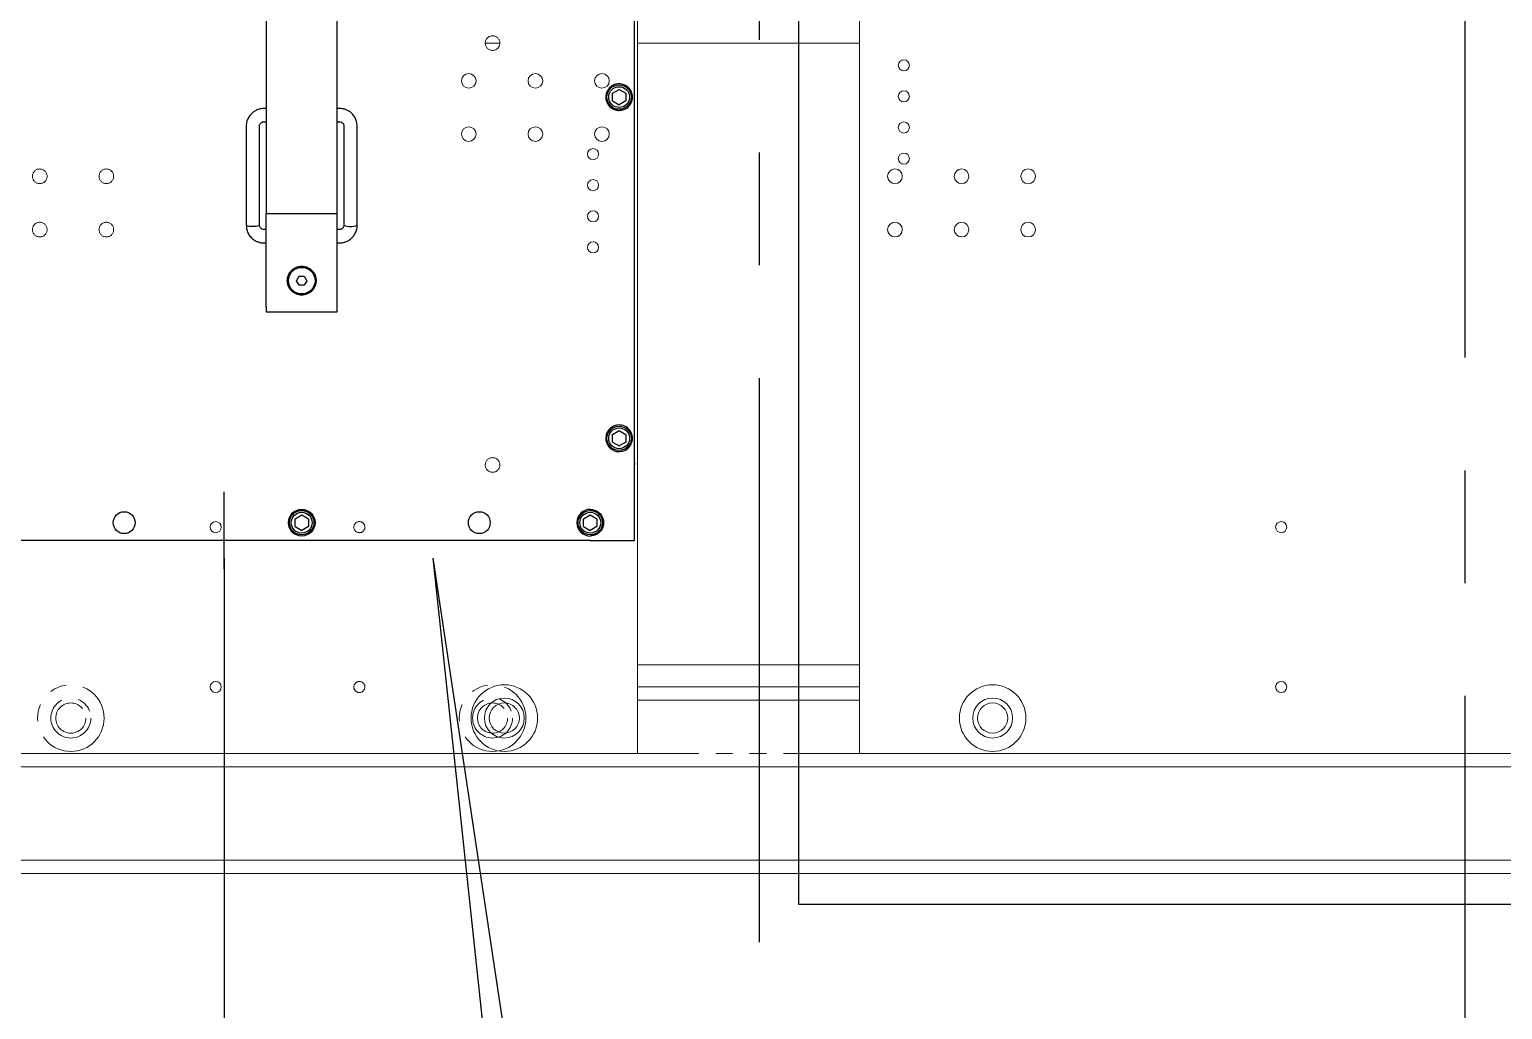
# Model space of a CAD drawing. Extents: x 500 to 100500, y -14500 to 21140.
# Drawn here: x 7422 to 7753.8, y -2721.7 to -2501 of the extents above; entities that cross this region are included whole.
import ezdxf

# ---------------------------------------------------------------- set-up
doc = ezdxf.new("R2010")
doc.units = 0
for name, pattern in [('CENTER', [10.16, 6.35, -1.27, 1.27, -1.27]), ('PHANTOM', [12.7, 6.35, -1.27, 1.27, -1.27, 1.27, -1.27]), ('SLD-Solid', [0])]:
    doc.linetypes.add(name, pattern=pattern)
doc.layers.get('0').update_dxf_attribs({"linetype": 'CONTINUOUS'})
doc.layers.add('Center', color=1, linetype='CENTER')
doc.layers.add('D', color=7, linetype='CONTINUOUS')
doc.layers.add('MODEL', color=7, linetype='SLD-Solid', lineweight=15)

# ---------------------------------------------------------------- blocks, each defined once
blk = doc.blocks.new('KSLIDER')
at = {"color": 60, "linetype": 'PHANTOM', "lineweight": 18, "ltscale": 3}
for p, q in [((-53334.17, -64911.89, 21.36), (-53330.87, -64911.89, 21.36)), ((-53457.52, -65071.89, 21.36), (-52807.52, -65071.89, 21.36))]:
    blk.add_line(p, q, dxfattribs=at)
for centre, radius in [((-53332.52, -64911.89, 21.36), 1.65), ((-53434.52, -64941.89, 21.36), 1.65), ((-53419.52, -64941.89, 21.36), 1.65), ((-53434.52, -64953.89, 21.36), 1.65), ((-53419.52, -64953.89, 21.36), 1.65), ((-53332.52, -65006.89, 21.36), 1.65), ((-53362.52, -65020.89, 21.36), 1.25), ((-53427.52, -65063.89, 21.36), 7.5), ((-53362.52, -65056.89, 21.36), 1.25), ((-53332.52, -65063.89, 21.36), 7.5), ((-53427.52, -65063.89, 21.36), 4.5), ((-53427.52, -65063.89, 21.36), 3.4), ((-53332.52, -65063.89, 21.36), 4.5), ((-53332.52, -65063.89, 21.36), 3.4)]:
    blk.add_circle(centre, radius, dxfattribs=at)
blk = doc.blocks.new('KASDADS')
at = {"layer": 'MODEL', "color": 4}
for p, q in [((-52307.52, -66571.89, 21.36), (-52307.52, -66366.89, 21.36)), ((-52257.52, -66366.89, 21.36), (-52257.52, -66571.89, 21.36)), ((-52307.52, -66411.89, 21.36), (-52257.52, -66411.89, 21.36)), ((-52307.52, -66551.89, 21.36), (-52257.52, -66551.89, 21.36)), ((-52257.52, -66556.89, 21.36), (-52307.52, -66556.89, 21.36)), ((-52307.52, -66559.89, 21.36), (-52257.52, -66559.89, 21.36)), ((-52957.52, -66571.89, 21.36), (-52307.52, -66571.89, 21.36)), ((-52257.52, -66571.89, 21.36), (-51607.52, -66571.89, 21.36)), ((-53552.02, -66574.89, 21.36), (-51013.02, -66574.89, 21.36)), ((-53552.02, -66595.89, 21.36), (-51013.02, -66595.89, 21.36)), ((-53552.02, -66598.89, 21.36), (-51013.02, -66598.89, 21.36))]:
    blk.add_line(p, q, dxfattribs=at)
for centre, radius in [((-52247.52, -66416.89, 21.36), 1.25), ((-52345.52, -66420.39, 21.36), 1.65), ((-52330.52, -66420.39, 21.36), 1.65), ((-52315.52, -66420.39, 21.36), 1.65), ((-52247.52, -66423.89, 21.36), 1.25), ((-52345.52, -66432.39, 21.36), 1.65), ((-52330.52, -66432.39, 21.36), 1.65), ((-52315.52, -66432.39, 21.36), 1.65), ((-52247.52, -66430.89, 21.36), 1.25), ((-52317.52, -66436.89, 21.36), 1.25), ((-52247.52, -66437.89, 21.36), 1.25), ((-52249.52, -66441.89, 21.36), 1.65), ((-52234.52, -66441.89, 21.36), 1.65), ((-52219.52, -66441.89, 21.36), 1.65), ((-52317.52, -66443.89, 21.36), 1.25), ((-52317.52, -66450.89, 21.36), 1.25), ((-52249.52, -66453.89, 21.36), 1.65), ((-52234.52, -66453.89, 21.36), 1.65), ((-52219.52, -66453.89, 21.36), 1.65), ((-52317.52, -66457.89, 21.36), 1.25), ((-52402.52, -66520.89, 21.36), 1.25), ((-52162.52, -66520.89, 21.36), 1.25), ((-52402.52, -66556.89, 21.36), 1.25), ((-52337.52, -66563.89, 21.36), 7.5), ((-52227.52, -66563.89, 21.36), 7.5), ((-52162.52, -66556.89, 21.36), 1.25), ((-52337.52, -66563.89, 21.36), 4.5), ((-52337.52, -66563.89, 21.36), 3.4), ((-52227.52, -66563.89, 21.36), 4.5), ((-52227.52, -66563.89, 21.36), 3.4)]:
    blk.add_circle(centre, radius, dxfattribs=at)
blk = doc.blocks.new('KJVision F')
at = {"color": 2, "linetype": 'Continuous', "lineweight": 25}
for p, q in [((8310.12, -71003.14, -10.47), (8310.12, -70726.64, -10.47)), ((8310.12, -70985.64, -10.47), (8310.12, -70744.14, -10.47)), ((8227.12, -70799.09, -10.47), (8227.12, -70929.5, -10.47)), ((8243.12, -70929.5, -10.47), (8243.12, -70799.09, -10.47)), ((8305.12, -70902.44, -10.47), (8306.62, -70901.57, -10.47)), ((8305.12, -70904.17, -10.47), (8305.12, -70902.44, -10.47)), ((8305.12, -70904.17, -10.47), (8306.62, -70905.04, -10.47)), ((8306.62, -70901.57, -10.47), (8308.12, -70902.44, -10.47)), ((8308.12, -70904.17, -10.47), (8306.62, -70905.04, -10.47)), ((8308.12, -70902.44, -10.47), (8308.12, -70904.17, -10.47)), ((8227.12, -70905.87, -10.47), (8226.62, -70905.87, -10.47)), ((8243.62, -70905.87, -10.47), (8243.12, -70905.87, -10.47)), ((8222.62, -70909.85, -10.47), (8222.62, -70932.16, -10.47)), ((8225.62, -70932.16, -10.47), (8225.62, -70909.85, -10.47)), ((8226.62, -70908.87, -10.47), (8227.12, -70908.87, -10.47)), ((8243.12, -70908.87, -10.47), (8243.62, -70908.87, -10.47)), ((8244.62, -70909.85, -10.47), (8244.62, -70932.16, -10.47)), ((8247.62, -70932.16, -10.47), (8247.62, -70909.85, -10.47)), ((8227.12, -70929.5, -10.47), (8243.12, -70929.5, -10.47)), ((8227.12, -70929.5, -10.47), (8243.12, -70929.5, -10.47)), ((8227.12, -70929.5, -10.47), (8227.12, -70929.5, -10.47)), ((8227.12, -70930.3, -10.47), (8227.12, -70929.5, -10.47)), ((8227.12, -70933.48, -10.47), (8227.12, -70930.3, -10.47)), ((8243.12, -70929.5, -10.47), (8243.12, -70929.5, -10.47)), ((8243.12, -70930.3, -10.47), (8243.12, -70929.5, -10.47)), ((8243.12, -70933.48, -10.47), (8243.12, -70930.3, -10.47)), ((8227.12, -70933.14, -10.47), (8226.62, -70933.14, -10.47)), ((8227.12, -70942.47, -10.47), (8227.12, -70933.48, -10.47)), ((8243.62, -70933.14, -10.47), (8243.12, -70933.14, -10.47)), ((8243.12, -70942.47, -10.47), (8243.12, -70933.48, -10.47)), ((8226.62, -70936.14, -10.47), (8227.12, -70936.14, -10.47)), ((8243.12, -70936.14, -10.47), (8243.62, -70936.14, -10.47)), ((8227.12, -70950.52, -10.47), (8227.12, -70942.47, -10.47)), ((8233.97, -70944.64, -10.47), (8234.54, -70943.64, -10.47)), ((8234.54, -70943.64, -10.47), (8235.7, -70943.64, -10.47)), ((8235.7, -70943.64, -10.47), (8236.28, -70944.64, -10.47)), ((8243.12, -70950.52, -10.47), (8243.12, -70942.47, -10.47)), ((8234.54, -70945.64, -10.47), (8233.97, -70944.64, -10.47)), ((8235.7, -70945.64, -10.47), (8234.54, -70945.64, -10.47)), ((8236.28, -70944.64, -10.47), (8235.7, -70945.64, -10.47)), ((8227.12, -70950.52, -10.47), (8227.12, -70951.64, -10.47)), ((8243.12, -70951.64, -10.47), (8243.12, -70950.52, -10.47)), ((8227.12, -70951.64, -10.47), (8243.12, -70951.64, -10.47)), ((8305.12, -70979.27, -10.47), (8306.62, -70978.4, -10.47)), ((8305.12, -70981, -10.47), (8305.12, -70979.27, -10.47)), ((8306.62, -70978.4, -10.47), (8308.12, -70979.27, -10.47)), ((8308.12, -70979.27, -10.47), (8308.12, -70981, -10.47)), ((8305.12, -70981, -10.47), (8306.62, -70981.87, -10.47)), ((8308.12, -70981, -10.47), (8306.62, -70981.87, -10.47)), ((8310.12, -70985.64, -10.47), (8310.12, -70985.64, -10.47)), ((8310.12, -70985.64, -10.47), (8310.12, -70986.14, -10.47)), ((8310.12, -70986.14, -10.47), (8310.12, -70986.14, -10.47)), ((8310.12, -71002.14, -10.47), (8310.12, -70986.14, -10.47)), ((8233.62, -70998.27, -10.47), (8235.12, -70997.4, -10.47)), ((8233.62, -71000, -10.47), (8233.62, -70998.27, -10.47)), ((8233.62, -71000, -10.47), (8235.12, -71000.87, -10.47)), ((8235.12, -70997.4, -10.47), (8236.62, -70998.27, -10.47)), ((8236.62, -71000, -10.47), (8235.12, -71000.87, -10.47)), ((8236.62, -70998.27, -10.47), (8236.62, -71000, -10.47)), ((8298.62, -70998.27, -10.47), (8300.12, -70997.4, -10.47)), ((8298.62, -71000, -10.47), (8298.62, -70998.27, -10.47)), ((8298.62, -71000, -10.47), (8300.12, -71000.87, -10.47)), ((8300.12, -70997.4, -10.47), (8301.62, -70998.27, -10.47)), ((8301.62, -71000, -10.47), (8300.12, -71000.87, -10.47)), ((8301.62, -70998.27, -10.47), (8301.62, -71000, -10.47)), ((8300.12, -71003.14, -10.47), (8170.12, -71003.14, -10.47)), ((8300.12, -71003.14, -10.47), (8310.12, -71003.14, -10.47)), ((8310.12, -71002.14, -10.47), (8310.12, -71002.14, -10.47))]:
    blk.add_line(p, q, dxfattribs=at)
at = {"color": 2}
for p, q in [((8217.62, -71009.5, -10.47), (8217.62, -70992.16, -10.47)), ((8217.62, -71007.14, -10.47), (8217.62, -72337.14, -10.47)), ((8264.62, -71007.14, -10.47), (8464.62, -72337.14, -10.47)), ((8264.62, -71007.14, -10.47), (8307.62, -71407.14, -10.47))]:
    blk.add_line(p, q, dxfattribs=at)
at = {"color": 2, "linetype": 'Continuous', "lineweight": 25}
for centre, radius in [((8306.62, -70903.3, -10.47), 2.75), ((8306.62, -70903.3, -10.47), 2.35), ((8235.12, -70944.64, -10.47), 3), ((8306.62, -70980.14, -10.47), 2.75), ((8306.62, -70980.14, -10.47), 2.35), ((8195.12, -70999.14, -10.47), 2.46), ((8235.12, -70999.14, -10.47), 3), ((8235.12, -70999.14, -10.47), 2.75), ((8235.12, -70999.14, -10.47), 2.35), ((8275.12, -70999.14, -10.47), 2.46), ((8300.12, -70999.14, -10.47), 2.75), ((8300.12, -70999.14, -10.47), 2.35)]:
    blk.add_circle(centre, radius, dxfattribs=at)
for centre, radius, start, end in [((8224.12, -70927.59, -10.47), 4.8, 251.8089, 288.1911), ((8246.12, -70928.35, -10.47), 4.09, 248.4967, 291.5033), ((8300.12, -70999.14, -10.47), 3, 90, 270)]:
    blk.add_arc(centre, radius, start, end, dxfattribs=at)
for points, knots in [([(8306.6, -70906.3, -10.47), (8306.54, -70906.3, -10.47), (8306.21, -70906.29, -10.47), (8305.59, -70906.17, -10.47), (8304.78, -70905.73, -10.47), (8304.13, -70905.06, -10.47), (8303.71, -70904.21, -10.47), (8303.57, -70903.25, -10.47), (8303.74, -70902.27, -10.47), (8304.26, -70901.35, -10.47), (8305.09, -70900.65, -10.47), (8306.12, -70900.28, -10.47), (8307.37, -70900.3, -10.47), (8308.53, -70900.86, -10.47), (8309.23, -70901.71, -10.47), (8309.52, -70902.48, -10.47), (8309.61, -70902.97, -10.47), (8309.63, -70903.35, -10.47), (8309.6, -70903.72, -10.47), (8309.51, -70904.16, -10.47), (8309.3, -70904.72, -10.47), (8308.77, -70905.48, -10.47), (8307.9, -70906.16, -10.47), (8306.97, -70906.26, -10.47), (8306.6, -70906.3, -10.47)], [0, 0, 0, 0, 0.0087568, 0.0558583, 0.0983847, 0.1391779, 0.1795479, 0.2199494, 0.2609889, 0.3049239, 0.3554509, 0.4056957, 0.4667145, 0.5618717, 0.6487742, 0.6858136, 0.7049587, 0.7196088, 0.7342042, 0.752465, 0.7855309, 0.8372825, 0.9351477, 1, 1, 1, 1]), ([(8226.62, -70905.87, -10.47), (8226.23, -70905.9, -10.47), (8225.69, -70905.94, -10.47), (8224.93, -70906.23, -10.47), (8224.31, -70906.57, -10.47), (8223.66, -70907.12, -10.47), (8223.11, -70907.86, -10.47), (8222.75, -70908.76, -10.47), (8222.58, -70909.46, -10.47), (8222.63, -70909.83, -10.47), (8222.63, -70909.85, -10.47)], [0, 0, 0, 0, 0.184865, 0.260647, 0.386958, 0.52041, 0.666196, 0.822242, 0.988754, 1, 1, 1, 1]), ([(8247.61, -70909.85, -10.47), (8247.59, -70909.5, -10.47), (8247.54, -70908.8, -10.47), (8247.12, -70907.83, -10.47), (8246.5, -70907.02, -10.47), (8245.8, -70906.48, -10.47), (8245.12, -70906.14, -10.47), (8244.42, -70905.92, -10.47), (8243.9, -70905.89, -10.47), (8243.62, -70905.87, -10.47)], [0, 0, 0, 0, 0.167317, 0.33559, 0.499903, 0.650442, 0.754342, 0.865168, 1, 1, 1, 1]), ([(8225.64, -70909.85, -10.47), (8225.63, -70909.79, -10.47), (8225.63, -70909.61, -10.47), (8225.75, -70909.34, -10.47), (8225.95, -70909.11, -10.47), (8226.17, -70908.97, -10.47), (8226.39, -70908.88, -10.47), (8226.55, -70908.87, -10.47), (8226.62, -70908.87, -10.47)], [0, 0, 0, 0, 0.122287, 0.355256, 0.563161, 0.706534, 0.857521, 1, 1, 1, 1]), ([(8243.62, -70908.87, -10.47), (8243.75, -70908.88, -10.47), (8243.93, -70908.9, -10.47), (8244.17, -70909.02, -10.47), (8244.35, -70909.16, -10.47), (8244.52, -70909.39, -10.47), (8244.62, -70909.63, -10.47), (8244.61, -70909.79, -10.47), (8244.6, -70909.85, -10.47)], [0, 0, 0, 0, 0.239521, 0.338304, 0.50296, 0.682902, 0.888148, 1, 1, 1, 1]), ([(8222.63, -70932.16, -10.47), (8222.65, -70932.51, -10.47), (8222.7, -70933.21, -10.47), (8223.13, -70934.18, -10.47), (8223.75, -70934.98, -10.47), (8224.44, -70935.53, -10.47), (8225.12, -70935.87, -10.47), (8225.83, -70936.09, -10.47), (8226.34, -70936.12, -10.47), (8226.62, -70936.14, -10.47)], [0, 0, 0, 0, 0.167305, 0.33558, 0.499895, 0.650437, 0.754338, 0.865166, 1, 1, 1, 1]), ([(8226.62, -70933.14, -10.47), (8226.49, -70933.12, -10.47), (8226.31, -70933.1, -10.47), (8226.07, -70932.99, -10.47), (8225.89, -70932.84, -10.47), (8225.72, -70932.61, -10.47), (8225.62, -70932.37, -10.47), (8225.63, -70932.21, -10.47), (8225.64, -70932.16, -10.47)], [0, 0, 0, 0, 0.239491, 0.338261, 0.502897, 0.682816, 0.888037, 1, 1, 1, 1]), ([(8243.62, -70936.14, -10.47), (8244.01, -70936.11, -10.47), (8244.56, -70936.06, -10.47), (8245.32, -70935.78, -10.47), (8245.93, -70935.44, -10.47), (8246.58, -70934.88, -10.47), (8247.13, -70934.15, -10.47), (8247.49, -70933.25, -10.47), (8247.66, -70932.55, -10.47), (8247.62, -70932.18, -10.47), (8247.61, -70932.16, -10.47)], [0, 0, 0, 0, 0.184865, 0.260647, 0.386958, 0.52041, 0.666196, 0.822242, 0.988754, 1, 1, 1, 1]), ([(8244.6, -70932.16, -10.47), (8244.61, -70932.22, -10.47), (8244.62, -70932.4, -10.47), (8244.49, -70932.67, -10.47), (8244.29, -70932.9, -10.47), (8244.07, -70933.04, -10.47), (8243.85, -70933.12, -10.47), (8243.7, -70933.13, -10.47), (8243.62, -70933.14, -10.47)], [0, 0, 0, 0, 0.122287, 0.355256, 0.563161, 0.706534, 0.857521, 1, 1, 1, 1]), ([(8231.87, -70944.52, -10.47), (8231.9, -70944.26, -10.47), (8231.94, -70943.76, -10.47), (8232.19, -70943.26, -10.47), (8232.3, -70943.02, -10.47)], [0, 0, 0, 0, 0.511837, 1, 1, 1, 1]), ([(8232.3, -70943.02, -10.47), (8232.47, -70942.77, -10.47), (8232.79, -70942.31, -10.47), (8233.49, -70941.79, -10.47), (8234.27, -70941.46, -10.47), (8235.12, -70941.35, -10.47), (8235.97, -70941.46, -10.47), (8236.76, -70941.79, -10.47), (8237.45, -70942.31, -10.47), (8237.77, -70942.77, -10.47), (8237.94, -70943.02, -10.47)], [0, 0, 0, 0, 0.133331, 0.253473, 0.378719, 0.5, 0.621275, 0.746527, 0.866665, 1, 1, 1, 1]), ([(8237.94, -70943.02, -10.47), (8238.06, -70943.26, -10.47), (8238.3, -70943.76, -10.47), (8238.35, -70944.26, -10.47), (8238.37, -70944.52, -10.47)], [0, 0, 0, 0, 0.488163, 1, 1, 1, 1]), ([(8306.6, -70983.14, -10.47), (8306.54, -70983.14, -10.47), (8306.21, -70983.13, -10.47), (8305.59, -70983, -10.47), (8304.78, -70982.56, -10.47), (8304.13, -70981.89, -10.47), (8303.71, -70981.04, -10.47), (8303.57, -70980.08, -10.47), (8303.74, -70979.1, -10.47), (8304.26, -70978.18, -10.47), (8305.09, -70977.48, -10.47), (8306.12, -70977.11, -10.47), (8307.37, -70977.13, -10.47), (8308.53, -70977.7, -10.47), (8309.23, -70978.54, -10.47), (8309.52, -70979.31, -10.47), (8309.61, -70979.8, -10.47), (8309.63, -70980.18, -10.47), (8309.6, -70980.55, -10.47), (8309.51, -70980.99, -10.47), (8309.3, -70981.55, -10.47), (8308.77, -70982.32, -10.47), (8307.9, -70982.99, -10.47), (8306.97, -70983.1, -10.47), (8306.6, -70983.14, -10.47)], [0, 0, 0, 0, 0.008757, 0.055858, 0.098385, 0.139178, 0.179548, 0.219949, 0.260989, 0.304924, 0.355451, 0.405696, 0.466715, 0.561872, 0.648774, 0.685814, 0.704959, 0.719609, 0.734204, 0.752465, 0.785531, 0.837283, 0.935148, 1, 1, 1, 1]), ([(8300.12, -70996.14, -10.47), (8300.45, -70996.17, -10.47), (8301.11, -70996.23, -10.47), (8301.99, -70996.72, -10.47), (8302.68, -70997.46, -10.47), (8303.09, -70998.4, -10.47), (8303.16, -70999.42, -10.47), (8302.91, -71000.38, -10.47), (8302.36, -71001.21, -10.47), (8301.56, -71001.83, -10.47), (8300.76, -71002.11, -10.47), (8300.27, -71002.13, -10.47), (8300.12, -71002.14, -10.47)], [0, 0, 0, 0, 0.104157, 0.20821, 0.314967, 0.424079, 0.530103, 0.632333, 0.736, 0.843986, 0.952648, 1, 1, 1, 1])]:
    blk.add_open_spline(points, degree=3, knots=knots, dxfattribs=at)
blk.add_open_spline([(8238.37, -70944.52, -10.47), (8238.36, -70944.74, -10.47), (8238.35, -70945.17, -10.47), (8238.18, -70945.81, -10.47), (8237.88, -70946.39, -10.47), (8237.48, -70946.91, -10.47), (8236.98, -70947.33, -10.47), (8236.4, -70947.65, -10.47), (8235.77, -70947.84, -10.47), (8235.12, -70947.91, -10.47), (8234.47, -70947.84, -10.47), (8233.84, -70947.65, -10.47), (8233.27, -70947.33, -10.47), (8232.77, -70946.91, -10.47), (8232.36, -70946.39, -10.47), (8232.07, -70945.81, -10.47), (8231.89, -70945.17, -10.47), (8231.88, -70944.74, -10.47), (8231.87, -70944.52, -10.47)], degree=3, dxfattribs=at)
at = {"layer": 'Center', "ltscale": 20}
blk.add_line((8497.12, -70631.77, -10.47), (8497.12, -72337.14, -10.47), dxfattribs=at)
at = {"layer": 'D', "color": 2, "elevation": -10.47}
blk.add_lwpolyline([(8347.12, -70673.15), (8796.12, -70673.15), (8796.12, -71085.15), (8347.12, -71085.15)], close=True, dxfattribs=at)

msp = doc.modelspace()

# ---------------------------------------------------------------- linework, layer by layer
at = {"layer": 'D', "color": 1, "linetype": 'CENTER', "ltscale": 20}
msp.add_line((7586.5, -4535.35, -75.82), (7586.5, -1367.38, -75.82), dxfattribs=at)

# ---------------------------------------------------------------- block references
msp.add_blockref('KJVision F', (-751.77, 68387.03, -65.34))
at = {"layer": 'D', "color": 1}
for name, p in [('KASDADS', (59866.51, 63907.78, -97.17)), ('KSLIDER', (60858.86, 62407.78, -162.52))]:
    msp.add_blockref(name, p, dxfattribs=at)

doc.saveas('drawing.dxf')
